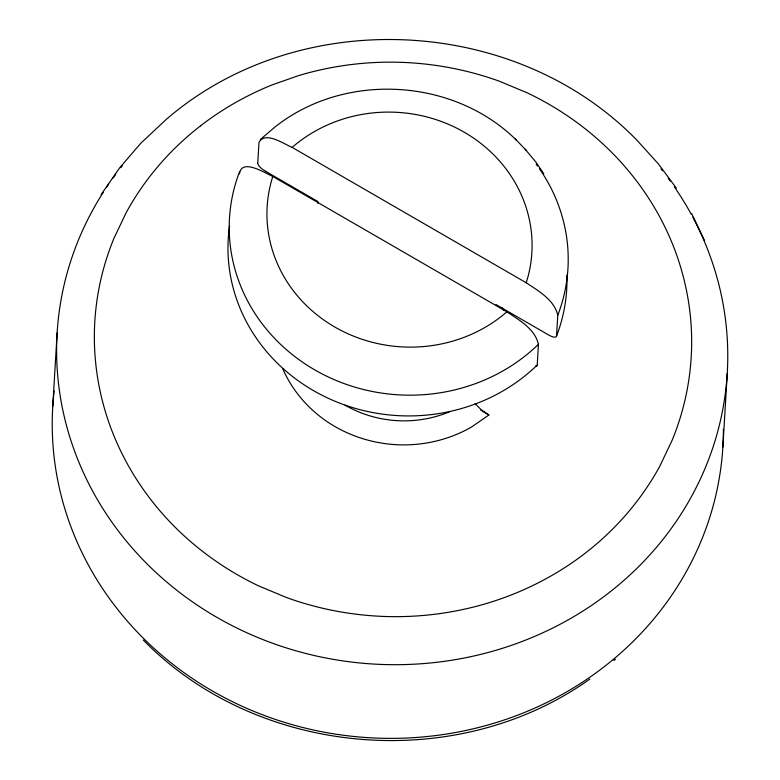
<?xml version="1.0" encoding="UTF-8"?>
<svg xmlns="http://www.w3.org/2000/svg" width="780" height="780" viewBox="0 0 780 780"><rect width="100%" height="100%" fill="white"/><g stroke="black" fill="none" stroke-linecap="round" stroke-linejoin="round"><path stroke-width="1.17" d="M229.554 226.073A179.215 166.276 3.4 0 0 329.901 399.038A179.215 166.276 3.4 0 0 537.206 365.06L538.444 344.311C534.992 328.936 519.129 320.024 506.902 311.844L272.815 176.465C265.268 173.209 241.468 157.852 239.509 173.813M566.894 274.989A179.215 166.276 3.4 0 1 556.54 336.005L557.768 315.247C554.326 299.871 538.463 290.969 526.237 282.779L292.149 147.4C283.861 144.037 265.132 130.708 258.979 142.447L257.741 163.205M52.757 406.526L57.135 332.855M317.811 203.278L317.918 201.562L265.59 171.298M722.865 447.145L727.243 373.464M101.146 194.571L119.555 167.973L140.78 143.267L166.12 119.515C298.447 4.992 514.663 14.82 636.724 139.981L658.349 163.868L676.318 188.097M260.286 139.522L274.667 127.267C344.077 71.77 453.053 77.678 516.282 140.03M475.069 403.63L480.899 409.451L488.914 414.989L471.52 427.021A129.909 120.539 3.4 0 1 413.907 444.522A126.604 117.468 3.4 0 1 399.155 444.815A130.065 120.676 3.4 0 1 339.183 428.883A126.224 117.117 3.4 0 1 326.976 421.551A130.065 120.676 3.4 0 1 286.796 377.101A126.604 117.468 3.4 0 1 282.711 368.657M613.88 660.484L615.371 659.275M589.885 679.048C456.671 774.189 257.819 757.283 143.276 640.019M495.963 304.522L548.282 334.786A9.35 3.062 33.9 0 0 556.588 336.034M480.87 410.339L481.435 410.67M482.479 411.265L488.914 414.989M525.076 149.126L535.636 161.782L543.767 173.706M515.024 138.743L526.451 150.53M691.772 213.769L704.584 240.64M538.444 344.311A179.215 166.276 3.4 0 1 314.613 369.808A179.215 166.276 3.4 0 1 239.655 171.502M537.303 365.118A9.35 3.081 33.1 0 1 535.45 366.142M506.893 311.825A142.262 131.995 3.4 0 1 334.747 326.986A142.262 131.995 3.4 0 1 272.805 176.455M539.507 168.841A179.215 166.276 3.4 0 1 557.768 315.247M536.192 164.219A179.215 166.276 3.4 0 1 537.537 166.062M292.13 147.391A142.262 131.995 3.4 0 1 464.285 132.239A142.262 131.995 3.4 0 1 526.217 282.779M265.59 171.268A9.35 3.071 33.6 0 1 257.673 163.166M723.392 429.263A335.663 311.444 3.4 0 1 370.1 737.773A335.663 311.444 3.4 0 1 54.132 390.907M692.816 217.21A335.663 311.444 3.4 0 1 379.918 664.375A335.663 311.444 3.4 0 1 103.252 192.338M106.558 187.278A335.663 311.444 3.4 0 1 108.595 184.275M112.778 178.328A335.663 311.444 3.4 0 1 115.645 174.418M120.793 167.7A335.663 311.444 3.4 0 1 122.284 165.818M660.982 168.87A335.663 311.444 3.4 0 1 662.454 170.722M668.197 178.24A335.663 311.444 3.4 0 1 670.293 181.106M674.378 186.888A335.663 311.444 3.4 0 1 691.139 214.091M200.528 125.843A299.442 277.826 3.4 0 1 271.879 85.001L298.106 75.758A299.442 277.826 3.4 0 1 366.824 63.024A296.498 275.106 3.4 0 1 410.173 62.77A300.085 278.431 3.4 0 1 499.288 81.188L527.183 92.82A300.056 278.401 3.4 0 1 601.399 142.535A296.429 275.038 3.4 0 1 621.367 162.611A299.754 278.119 3.4 0 1 659.977 217.357A297.122 275.681 3.4 0 1 676.182 253.636A299.764 278.138 3.4 0 1 690.505 317.558A296.429 275.038 3.4 0 1 691.168 357.796A300.046 278.392 3.4 0 1 672.106 440.369L659.831 466.157A300.056 278.401 3.4 0 1 606.928 534.622A296.39 274.999 3.4 0 1 585.487 552.981A299.764 278.128 3.4 0 1 526.851 588.334A297.17 275.73 3.4 0 1 487.909 603.057A299.754 278.119 3.4 0 1 419.182 615.791A296.361 274.979 3.4 0 1 375.843 616.044A300.056 278.401 3.4 0 1 286.718 597.617L258.823 585.985A300.056 278.401 3.4 0 1 184.616 536.279A296.4 275.008 3.4 0 1 164.648 516.204A299.764 278.128 3.4 0 1 126.038 461.458A297.131 275.691 3.4 0 1 109.834 425.168A299.754 278.119 3.4 0 1 95.511 361.257A296.419 275.028 3.4 0 1 94.838 321.019A300.056 278.401 3.4 0 1 113.899 238.446L126.184 212.647A300.085 278.431 3.4 0 1 179.078 144.193A296.498 275.096 3.4 0 1 200.528 125.834M449.943 411.587A110.828 102.833 3.4 0 1 345.091 405.171M502.33 307.954A126.604 117.468 3.4 0 1 503.305 310.157"/></g></svg>
